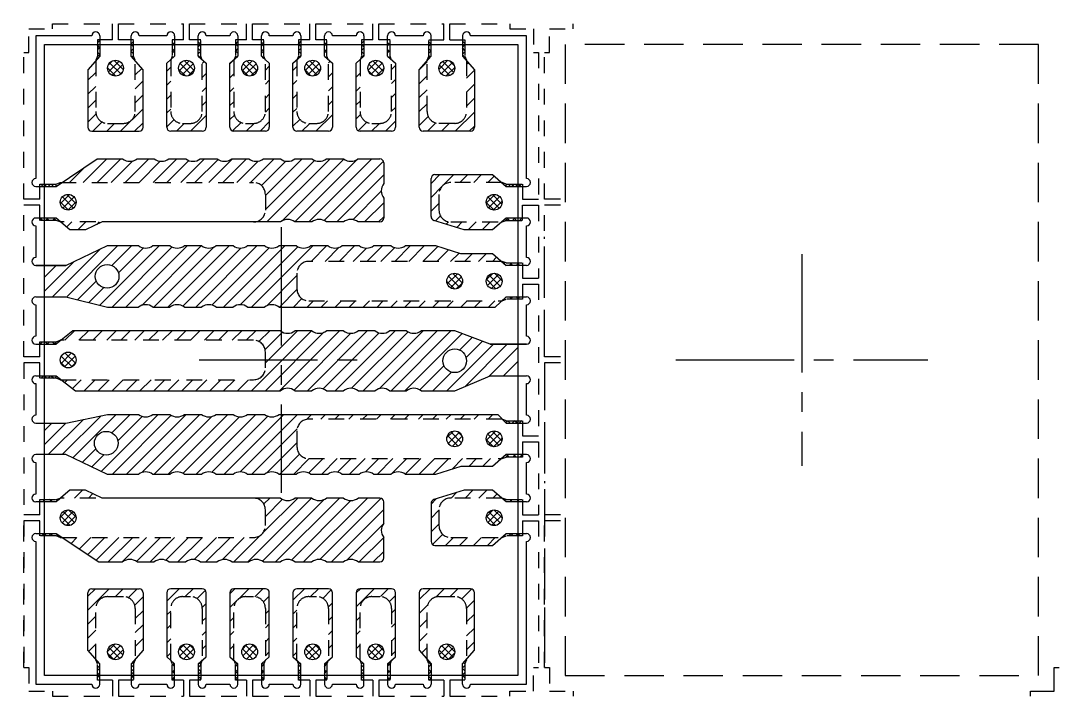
# Model space of a CAD drawing. Extents: x 1532 to 1650, y 120 to 288.
# Drawn here: x 1565.91 to 1572.51, y 210.36 to 214.65 of the extents above; entities that cross this region are included whole.
import ezdxf

# ---------------------------------------------------------------- set-up
doc = ezdxf.new("R2010")
doc.units = 0
doc.header["$MEASUREMENT"] = 0
for name, pattern in [('CENTER', [2, 1.25, -0.25, 0.25, -0.25]), ('CENTER2', [1.125, 0.75, -0.125, 0.125, -0.125]), ('HIDDEN', [0.375, 0.25, -0.125])]:
    doc.linetypes.add(name, pattern=pattern)
for name, color, linetype in [('ETCH', 4, 'Continuous'), ('LFBOTTOM', 4, 'Continuous'), ('LFTOP', 7, 'Continuous'), ('TOP ETCH', 6, 'Continuous'), ('中心线', 1, 'CENTER2'), ('标注', 4, 'Continuous')]:
    doc.layers.add(name, color=color, linetype=linetype)
doc.layers.add('PKG', color=2, linetype='CENTER', lineweight=35)
doc.styles.add('SIMPLEX', font='SIMPLEX')
doc.dimstyles.new('2-0', dxfattribs={"dimtxt": 0.08, "dimasz": 0.12, "dimexe": 0.05, "dimexo": 0.025, "dimgap": 0.025, "dimtad": 0, "dimdec": 3, "dimzin": 1, "dimdsep": 46, "dimtxsty": 'SIMPLEX', "dimcen": 0.05, "dimadec": 0, "dimazin": 0, "dimtfac": 1, "dimtdec": 3, "dimtmove": 0, "dimatfit": 3, "dimfxl": 1, "dimarcsym": 0})

# ---------------------------------------------------------------- blocks, each defined once
blk = doc.blocks.new('*D20')
at = {"layer": 'Defpoints', "color": 0, "transparency": 16777216}
for p in [(1074.8717, -518.0353), (1032.6542, -543.835), (1049.6023, -543.8353)]:
    blk.add_point(p, dxfattribs=at)
at = {"layer": '标注', "color": 0, "lineweight": -2, "transparency": 16777216}
for p, q in [((1033.6542, -543.835), (1032.6542, -543.835)), ((1034.6542, -543.8353), (1033.6542, -543.835)), ((1048.6023, -543.8353), (1034.6542, -543.8353))]:
    blk.add_line(p, q, dxfattribs=at)
at = {"layer": '标注', "color": 0, "lineweight": 0, "transparency": 16777216, "insert": (1028.4399, -543.835), "char_height": 1.5, "attachment_point": 5, "style": 'SIMPLEX'}
blk.add_mtext('25.800', dxfattribs=at)

msp = doc.modelspace()

# ---------------------------------------------------------------- hatches: boundary and pattern name
at = {"layer": 'ETCH', "lineweight": 0}
h = msp.add_hatch(dxfattribs=at)
h.set_pattern_fill('ANSI31', color=256, scale=0.5)
h.set_pattern_definition([(45, (-171.21889, -86.0886), (-0.0441941738, 0.0441941738), [])])
h.paths.add_polyline_path([(1566.058, 212.8959), (1566.193, 212.8959), (1566.458, 212.8309), (1566.6534, 212.8309, -0.341037), (1566.7451, 212.8309), (1566.8534, 212.8309, -0.341037), (1566.9451, 212.8309), (1567.0534, 212.8309, -0.341037), (1567.1451, 212.8309), (1567.2534, 212.8309, -0.341037), (1567.3451, 212.8309), (1567.4534, 212.8309, -0.341037), (1567.5451, 212.8309), (1568.9137, 212.8309), (1568.9563, 212.8709), (1567.733, 212.8709, -0.414214), (1567.658, 212.9459), (1567.658, 213.0459, -0.414214), (1567.733, 213.1209), (1568.9541, 213.1209), (1568.8964, 213.1709), (1568.6951, 213.1709), (1568.5353, 213.2209), (1568.3451, 213.2209, -0.341037), (1568.2534, 213.2209), (1568.1451, 213.2209, -0.341037), (1568.0534, 213.2209), (1567.9451, 213.2209, -0.341037), (1567.8534, 213.2209), (1567.7451, 213.2209, -0.341037), (1567.6534, 213.2209), (1567.5451, 213.2209, -0.341037), (1567.4534, 213.2209), (1567.3451, 213.2209, -0.341037), (1567.2534, 213.2209), (1567.1451, 213.2209, -0.341037), (1567.0534, 213.2209), (1566.9451, 213.2209, -0.341037), (1566.8534, 213.2209), (1566.7451, 213.2209, -0.341037), (1566.6534, 213.2209), (1566.458, 213.2209), (1566.193, 213.0959), (1566.058, 213.0959)])
h.paths.add_polyline_path([(1566.5298, 213.0259, 1), (1566.3798, 213.0259, 1)], flags=16)
h.paths.add_polyline_path([(1566.058, 211.8959), (1566.193, 211.8959), (1566.458, 211.7709), (1566.6534, 211.7709, -0.341037), (1566.7451, 211.7709), (1566.8534, 211.7709, -0.341037), (1566.9451, 211.7709), (1567.0534, 211.7709, -0.341037), (1567.1451, 211.7709), (1567.2534, 211.7709, -0.341037), (1567.3451, 211.7709), (1567.4534, 211.7709, -0.341037), (1567.5451, 211.7709), (1567.6534, 211.7709, -0.341037), (1567.7451, 211.7709), (1567.8534, 211.7709, -0.341037), (1567.9451, 211.7709), (1568.0534, 211.7709, -0.341037), (1568.1451, 211.7709), (1568.2534, 211.7709, -0.341037), (1568.3451, 211.7709), (1568.5353, 211.7709), (1568.6957, 211.821), (1568.8967, 211.821), (1568.9542, 211.8709), (1567.733, 211.8709, -0.414214), (1567.658, 211.9459), (1567.658, 212.0459, -0.414214), (1567.733, 212.1209), (1568.958, 212.1209), (1568.9602, 212.12), (1568.931, 212.1509), (1567.5451, 212.1509, -0.341037), (1567.4534, 212.1509), (1567.3451, 212.1509, -0.341037), (1567.2534, 212.1509), (1567.1451, 212.1509, -0.341037), (1567.0534, 212.1509), (1566.9451, 212.1509, -0.341037), (1566.8534, 212.1509), (1566.7451, 212.1509, -0.341037), (1566.6534, 212.1509), (1566.458, 212.1509), (1566.193, 212.0959), (1566.058, 212.0959)])
h.paths.add_polyline_path([(1566.5244, 211.9685, 1), (1566.3744, 211.9685, 1)], flags=16)
h.paths.add_polyline_path([(1567.383, 212.6209, -0.414214), (1567.458, 212.5459), (1567.458, 212.4459, -0.414214), (1567.383, 212.3709), (1566.1649, 212.3709), (1566.2542, 212.3009), (1567.5534, 212.3009, -0.341037), (1567.6451, 212.3009), (1567.7534, 212.3009, -0.341037), (1567.8451, 212.3009), (1567.9534, 212.3009, -0.341037), (1568.0451, 212.3009), (1568.1534, 212.3009, -0.341037), (1568.2451, 212.3009), (1568.3534, 212.3009, -0.341037), (1568.4451, 212.3009), (1568.658, 212.3009), (1568.883, 212.3959), (1569.058, 212.3959), (1569.058, 212.5959), (1568.883, 212.5959), (1568.658, 212.6809), (1568.4451, 212.6809, -0.341037), (1568.3534, 212.6809), (1568.2451, 212.6809, -0.341037), (1568.1534, 212.6809), (1568.0451, 212.6809, -0.341037), (1567.9534, 212.6809), (1567.8451, 212.6809, -0.341037), (1567.7534, 212.6809), (1567.6451, 212.6809, -0.341037), (1567.5534, 212.6809), (1566.2369, 212.6809), (1566.1636, 212.6209)])
h.paths.add_polyline_path([(1568.583, 212.4909, -0.999999), (1568.733, 212.4909, -0.999999)], flags=16)
h.paths.add_polyline_path([(1566.4015, 211.2159), (1566.5534, 211.2159, -0.341037), (1566.6451, 211.2159), (1566.7534, 211.2159, -0.341037), (1566.8451, 211.2159), (1566.9534, 211.2159, -0.341037), (1567.0451, 211.2159), (1567.1534, 211.2159, -0.341037), (1567.2451, 211.2159), (1567.3534, 211.2159, -0.341037), (1567.4451, 211.2159), (1567.5534, 211.2159, -0.341037), (1567.6451, 211.2159), (1567.7534, 211.2159, -0.341037), (1567.8451, 211.2159), (1567.9534, 211.2159, -0.341037), (1568.0451, 211.2159), (1568.1832, 211.2159, 0.414214), (1568.2082, 211.2409), (1568.2082, 211.3704, -0.341037), (1568.2082, 211.4621), (1568.2082, 211.5959, 0.414214), (1568.1832, 211.6209), (1568.0451, 211.6209, -0.341037), (1567.9534, 211.6209), (1567.8451, 211.6209, -0.341037), (1567.7534, 211.6209), (1567.6451, 211.6209, -0.341037), (1567.5534, 211.6209), (1567.383, 211.6209, -0.414214), (1567.458, 211.5459), (1567.458, 211.4459, -0.414214), (1567.383, 211.3709), (1566.1703, 211.3709)])
h.paths.add_polyline_path([(1567.383, 213.6209, -0.414214), (1567.458, 213.5459), (1567.458, 213.4459, -0.413866), (1567.3831, 213.3709), (1567.5534, 213.3709, -0.341037), (1567.6451, 213.3709), (1567.7534, 213.3709, -0.341037), (1567.8451, 213.3709), (1567.9534, 213.3709, -0.341037), (1568.0451, 213.3709), (1568.1832, 213.3709, 0.414214), (1568.2082, 213.3959), (1568.2082, 213.5225, -0.341037), (1568.2082, 213.6142), (1568.2082, 213.7459, 0.414214), (1568.1832, 213.7709), (1568.0451, 213.7709, -0.341037), (1567.9534, 213.7709), (1567.8451, 213.7709, -0.341037), (1567.7534, 213.7709), (1567.6451, 213.7709, -0.341037), (1567.5534, 213.7709), (1567.4451, 213.7709, -0.341037), (1567.3534, 213.7709), (1567.2451, 213.7709, -0.341037), (1567.1534, 213.7709), (1567.0451, 213.7709, -0.341037), (1566.9534, 213.7709), (1566.8451, 213.7709, -0.341037), (1566.7534, 213.7709), (1566.6451, 213.7709, -0.341037), (1566.5534, 213.7709), (1566.3928, 213.7709), (1566.1701, 213.6209)])
h.paths.add_polyline_path([(1566.333, 213.9709, 0.414214), (1566.358, 213.9459), (1566.658, 213.9459, 0.414214), (1566.683, 213.9709), (1566.683, 214.3343), (1566.633, 214.392), (1566.633, 214.0709, -0.414214), (1566.558, 213.9959), (1566.458, 213.9959, -0.414214), (1566.383, 214.0709), (1566.383, 214.392), (1566.333, 214.3343)])
h.paths.add_polyline_path([(1568.433, 213.9709, 0.414214), (1568.458, 213.9459), (1568.758, 213.9459, 0.414214), (1568.783, 213.9709), (1568.783, 214.3343), (1568.733, 214.392), (1568.733, 214.0709, -0.414214), (1568.658, 213.9959), (1568.558, 213.9959, -0.414214), (1568.483, 214.0709), (1568.483, 214.392), (1568.433, 214.3343)])
h.paths.add_polyline_path([(1568.508, 213.6459), (1568.508, 213.4049, 0.327981), (1568.5255, 213.3811), (1568.718, 213.3209), (1568.8964, 213.3209), (1568.9541, 213.3709), (1568.633, 213.3709, -0.414214), (1568.558, 213.4459), (1568.558, 213.5459, -0.414214), (1568.633, 213.6209), (1568.9541, 213.6209), (1568.8964, 213.6709), (1568.533, 213.6709, 0.414214)])
h.paths.add_polyline_path([(1568.508, 211.5868), (1568.508, 211.3459, 0.414214), (1568.533, 211.3209), (1568.8964, 211.3209), (1568.9541, 211.3709), (1568.633, 211.3709, -0.414214), (1568.558, 211.4459), (1568.558, 211.5459, -0.414214), (1568.633, 211.6209), (1568.9541, 211.6209), (1568.8964, 211.6709), (1568.718, 211.6709), (1568.5255, 211.6107, 0.327981)])
h.paths.add_polyline_path([(1568.433, 211.0209), (1568.433, 210.6575), (1568.483, 210.5997), (1568.483, 210.9209, -0.414214), (1568.558, 210.9959), (1568.658, 210.9959, -0.414214), (1568.733, 210.9209), (1568.733, 210.5997), (1568.783, 210.6575), (1568.783, 211.0209, 0.414214), (1568.758, 211.0459), (1568.458, 211.0459, 0.414214)])
h.paths.add_polyline_path([(1566.333, 211.0209), (1566.333, 210.6575), (1566.383, 210.5997), (1566.383, 210.9209, -0.414214), (1566.458, 210.9959), (1566.558, 210.9959, -0.414214), (1566.633, 210.9209), (1566.633, 210.5997), (1566.683, 210.6575), (1566.683, 211.0209, 0.414214), (1566.658, 211.0459), (1566.358, 211.0459, 0.414214)])
h.paths.add_polyline_path([(1567.233, 213.9709, 0.414214), (1567.258, 213.9459), (1567.458, 213.9459, 0.414214), (1567.483, 213.9709), (1567.483, 214.3776), (1567.4559, 214.401), (1567.458, 214.3959), (1567.458, 214.0709, -0.414214), (1567.383, 213.9959), (1567.333, 213.9959, -0.414214), (1567.258, 214.0709), (1567.258, 214.3959), (1567.26, 214.401), (1567.233, 214.3776)])
h.paths.add_polyline_path([(1567.633, 213.9709, 0.414214), (1567.658, 213.9459), (1567.858, 213.9459, 0.414214), (1567.883, 213.9709), (1567.883, 214.3776), (1567.8559, 214.401), (1567.858, 214.3959), (1567.858, 214.0709, -0.414214), (1567.783, 213.9959), (1567.733, 213.9959, -0.414214), (1567.658, 214.0709), (1567.658, 214.3959), (1567.66, 214.401), (1567.633, 214.3776)])
h.paths.add_polyline_path([(1567.633, 211.0209), (1567.633, 210.6142), (1567.66, 210.5907), (1567.658, 210.5959), (1567.658, 210.9209, -0.414214), (1567.733, 210.9959), (1567.783, 210.9959, -0.414214), (1567.858, 210.9209), (1567.858, 210.5959), (1567.8559, 210.5907), (1567.883, 210.6142), (1567.883, 211.0209, 0.414214), (1567.858, 211.0459), (1567.658, 211.0459, 0.414214)])
h.paths.add_polyline_path([(1566.833, 214.3776), (1566.833, 213.9709, 0.414214), (1566.858, 213.9459), (1567.058, 213.9459, 0.414214), (1567.083, 213.9709), (1567.083, 214.3776), (1567.0559, 214.401), (1567.058, 214.3959), (1567.058, 214.0709, -0.414214), (1566.983, 213.9959), (1566.933, 213.9959, -0.414214), (1566.858, 214.0709), (1566.858, 214.3959), (1566.86, 214.401)])
h.paths.add_polyline_path([(1568.033, 213.9709, 0.414214), (1568.058, 213.9459), (1568.258, 213.9459, 0.414214), (1568.283, 213.9709), (1568.283, 214.3776), (1568.2559, 214.401), (1568.258, 214.3959), (1568.258, 214.0709, -0.414214), (1568.183, 213.9959), (1568.133, 213.9959, -0.414214), (1568.058, 214.0709), (1568.058, 214.3959), (1568.06, 214.401), (1568.033, 214.3776)])
h.paths.add_polyline_path([(1568.033, 211.0209), (1568.033, 210.6142), (1568.06, 210.5907), (1568.058, 210.5959), (1568.058, 210.9209, -0.414214), (1568.133, 210.9959), (1568.183, 210.9959, -0.414214), (1568.258, 210.9209), (1568.258, 210.5959), (1568.2559, 210.5907), (1568.283, 210.6142), (1568.283, 211.0209, 0.414214), (1568.258, 211.0459), (1568.058, 211.0459, 0.414214)])
h.paths.add_polyline_path([(1567.233, 211.0209), (1567.233, 210.6142), (1567.26, 210.5907), (1567.258, 210.5959), (1567.258, 210.9209, -0.414214), (1567.333, 210.9959), (1567.383, 210.9959, -0.414214), (1567.458, 210.9209), (1567.458, 210.5959), (1567.4559, 210.5907), (1567.483, 210.6142), (1567.483, 211.0209, 0.414214), (1567.458, 211.0459), (1567.258, 211.0459, 0.414214)])
h.paths.add_polyline_path([(1566.833, 211.0209), (1566.833, 210.6142), (1566.86, 210.5907), (1566.858, 210.5959), (1566.858, 210.9209, -0.414214), (1566.933, 210.9959), (1566.983, 210.9959, -0.414214), (1567.058, 210.9209), (1567.058, 210.5959), (1567.0559, 210.5907), (1567.083, 210.6142), (1567.083, 211.0209, 0.414214), (1567.058, 211.0459), (1566.858, 211.0459, 0.414214)])
h.paths.add_polyline_path([(1566.2196, 213.3209), (1566.3184, 213.3209), (1566.4244, 213.3709), (1566.1619, 213.3709)])
h.paths.add_polyline_path([(1566.4244, 211.6209), (1566.3184, 211.6709), (1566.2196, 211.6709), (1566.1619, 211.6209), (1566.4244, 211.6209)])
at = {"layer": 'TOP ETCH', "lineweight": 0}
h = msp.add_hatch(dxfattribs=at)
h.set_pattern_fill('ANSI37', color=6, scale=0.25)
h.set_pattern_definition([(45, (-171.21889, -86.0886), (-0.0220970869, 0.0220970869), []), (135, (-171.21889, -86.0886), (-0.0220970869, -0.0220970869), [])])
h.paths.add_polyline_path([(1566.028, 212.3809), (1566.133, 212.3809), (1566.158, 212.3709), (1566.1649, 212.3709), (1566.133, 212.3959), (1566.028, 212.3959)])
h.paths.add_polyline_path([(1566.383, 210.5959), (1566.393, 210.5709), (1566.393, 210.4659), (1566.408, 210.4659), (1566.408, 210.5709), (1566.383, 210.5997)])
h.paths.add_polyline_path([(1568.723, 210.4659), (1568.723, 210.5709), (1568.733, 210.5959), (1568.733, 210.5997), (1568.708, 210.5709), (1568.708, 210.4659)])
h.paths.add_polyline_path([(1568.708, 214.4209), (1568.733, 214.392), (1568.733, 214.3959), (1568.723, 214.4209), (1568.723, 214.5259), (1568.708, 214.5259)])
h.paths.add_polyline_path([(1566.408, 214.4209), (1566.408, 214.5259), (1566.393, 214.5259), (1566.393, 214.4209), (1566.383, 214.3959), (1566.383, 214.392)])
h.paths.add_polyline_path([(1566.133, 213.5959), (1566.1701, 213.6209), (1566.158, 213.6209), (1566.133, 213.6109), (1566.028, 213.6109), (1566.028, 213.5959)])
h.paths.add_polyline_path([(1566.028, 211.3809), (1566.133, 211.3809), (1566.158, 211.3709), (1566.1703, 211.3709), (1566.133, 211.3959), (1566.028, 211.3959)])
h.paths.add_polyline_path([(1566.133, 212.5959), (1566.1636, 212.6209), (1566.158, 212.6209), (1566.133, 212.6109), (1566.028, 212.6109), (1566.028, 212.5959), (1566.133, 212.5959)])
h.paths.add_polyline_path([(1568.983, 211.5959), (1569.088, 211.5959), (1569.088, 211.6109), (1568.983, 211.6109), (1568.958, 211.6209), (1568.9541, 211.6209)])
h.paths.add_polyline_path([(1568.958, 213.3709), (1568.983, 213.3809), (1569.088, 213.3809), (1569.088, 213.3959), (1568.983, 213.3959), (1568.9541, 213.3709)])
h.paths.add_polyline_path([(1566.028, 213.3809), (1566.133, 213.3809), (1566.158, 213.3709), (1566.1619, 213.3709), (1566.133, 213.3959), (1566.028, 213.3959)])
h.paths.add_polyline_path([(1566.133, 211.5959), (1566.1619, 211.6209), (1566.158, 211.6209), (1566.133, 211.6109), (1566.028, 211.6109), (1566.028, 211.5959)])
h.paths.add_polyline_path([(1566.623, 210.4659), (1566.623, 210.5709), (1566.633, 210.5959), (1566.633, 210.5997), (1566.608, 210.5709), (1566.608, 210.4659)])
h.paths.add_polyline_path([(1568.958, 211.3709), (1568.983, 211.3809), (1569.088, 211.3809), (1569.088, 211.3959), (1568.983, 211.3959), (1568.9541, 211.3709)])
h.paths.add_polyline_path([(1568.483, 210.5959), (1568.493, 210.5709), (1568.493, 210.4659), (1568.508, 210.4659), (1568.508, 210.5709), (1568.483, 210.5997)])
h.paths.add_polyline_path([(1568.958, 211.8709), (1568.983, 211.8809), (1569.088, 211.8809), (1569.088, 211.8959), (1568.983, 211.8959), (1568.9542, 211.8709)])
h.paths.add_polyline_path([(1568.983, 213.0959), (1569.088, 213.0959), (1569.088, 213.1109), (1568.983, 213.1109), (1568.958, 213.1209), (1568.9541, 213.1209)])
h.paths.add_polyline_path([(1568.983, 213.5959), (1569.088, 213.5959), (1569.088, 213.6109), (1568.983, 213.6109), (1568.958, 213.6209), (1568.9541, 213.6209)])
h.paths.add_polyline_path([(1568.958, 212.8709), (1568.983, 212.8809), (1569.088, 212.8809), (1569.088, 212.8959), (1568.983, 212.8959), (1568.9563, 212.8709)])
h.paths.add_polyline_path([(1568.508, 214.4209), (1568.508, 214.5259), (1568.493, 214.5259), (1568.493, 214.4209), (1568.483, 214.3959), (1568.483, 214.392)])
h.paths.add_polyline_path([(1566.608, 214.4209), (1566.633, 214.392), (1566.633, 214.3959), (1566.623, 214.4209), (1566.623, 214.5259), (1566.608, 214.5259)])
h.paths.add_polyline_path([(1568.983, 212.0959), (1569.088, 212.0959), (1569.088, 212.1109), (1568.983, 212.1109), (1568.9602, 212.12)])
h.paths.add_polyline_path([(1567.048, 210.4659), (1567.048, 210.5709), (1567.0559, 210.5907), (1567.033, 210.5709), (1567.033, 210.4659)])
h.paths.add_polyline_path([(1567.668, 210.5709), (1567.668, 210.4659), (1567.683, 210.4659), (1567.683, 210.5709), (1567.66, 210.5907)])
h.paths.add_polyline_path([(1568.068, 210.5709), (1568.068, 210.4659), (1568.083, 210.4659), (1568.083, 210.5709), (1568.06, 210.5907)])
h.paths.add_polyline_path([(1568.248, 210.4659), (1568.248, 210.5709), (1568.2559, 210.5907), (1568.233, 210.5709), (1568.233, 210.4659)])
h.paths.add_polyline_path([(1568.233, 214.4209), (1568.2559, 214.401), (1568.248, 214.4209), (1568.248, 214.5259), (1568.233, 214.5259), (1568.233, 214.4209)])
h.paths.add_polyline_path([(1566.868, 210.5709), (1566.868, 210.4659), (1566.883, 210.4659), (1566.883, 210.5709), (1566.86, 210.5907)])
h.paths.add_polyline_path([(1568.083, 214.4209), (1568.083, 214.5259), (1568.068, 214.5259), (1568.068, 214.4209), (1568.06, 214.401)])
h.paths.add_polyline_path([(1567.448, 210.4659), (1567.448, 210.5709), (1567.4559, 210.5907), (1567.433, 210.5709), (1567.433, 210.4659)])
h.paths.add_polyline_path([(1567.268, 210.5709), (1567.268, 210.4659), (1567.283, 210.4659), (1567.283, 210.5709), (1567.26, 210.5907)])
h.paths.add_polyline_path([(1567.433, 214.4209), (1567.4559, 214.401), (1567.448, 214.4209), (1567.448, 214.5259), (1567.433, 214.5259)])
h.paths.add_polyline_path([(1567.033, 214.4209), (1567.0559, 214.401), (1567.048, 214.4209), (1567.048, 214.5259), (1567.033, 214.5259)])
h.paths.add_polyline_path([(1567.848, 210.4659), (1567.848, 210.5709), (1567.8559, 210.5907), (1567.833, 210.5709), (1567.833, 210.4659)])
h.paths.add_polyline_path([(1567.683, 214.4209), (1567.683, 214.5259), (1567.668, 214.5259), (1567.668, 214.4209), (1567.66, 214.401)])
h.paths.add_polyline_path([(1566.883, 214.4209), (1566.883, 214.5259), (1566.868, 214.5259), (1566.868, 214.4209), (1566.86, 214.401)])
h.paths.add_polyline_path([(1567.833, 214.4209), (1567.8559, 214.401), (1567.848, 214.4209), (1567.848, 214.5259), (1567.833, 214.5259)])
h.paths.add_polyline_path([(1567.283, 214.4209), (1567.283, 214.5259), (1567.268, 214.5259), (1567.268, 214.4209), (1567.26, 214.401)])
h = msp.add_hatch(dxfattribs=at)
h.set_pattern_fill('ANSI37', color=6, scale=0.25)
h.set_pattern_definition([(45, (1311.539652, 210.244428), (-0.022097087, 0.022097087), []), (135, (1311.539652, 210.244428), (-0.022097087, -0.022097087), [])])
h.paths.add_polyline_path([(1568.958, 213.4959, 1), (1568.858, 213.4959, 1)])
h.paths.add_polyline_path([(1568.958, 212.9959, 1), (1568.858, 212.9959, 1)])
h.paths.add_polyline_path([(1568.708, 212.9959, 1), (1568.608, 212.9959, 1)])
h.paths.add_polyline_path([(1568.958, 211.9959, 1), (1568.858, 211.9959, 1)])
h.paths.add_polyline_path([(1566.558, 214.3459, 1), (1566.458, 214.3459, 1)])
h.paths.add_polyline_path([(1567.408, 214.3459, 1), (1567.308, 214.3459, 1)])
h.paths.add_polyline_path([(1567.808, 214.3459, 1), (1567.708, 214.3459, 1)])
h.paths.add_polyline_path([(1566.258, 213.4959, 1), (1566.158, 213.4959, 1)])
h.paths.add_polyline_path([(1568.708, 211.9959, 1), (1568.608, 211.9959, 1)])
h.paths.add_polyline_path([(1567.408, 210.6459, 1), (1567.308, 210.6459, 1)])
h.paths.add_polyline_path([(1567.808, 210.6459, 1), (1567.708, 210.6459, 1)])
h.paths.add_polyline_path([(1567.008, 214.3459, 1), (1566.908, 214.3459, 1)])
h.paths.add_polyline_path([(1568.208, 214.3459, 1), (1568.108, 214.3459, 1)])
h.paths.add_polyline_path([(1568.658, 214.3459, 1), (1568.558, 214.3459, 1)])
h.paths.add_polyline_path([(1568.208, 210.6459, 1), (1568.108, 210.6459, 1)])
h.paths.add_polyline_path([(1566.258, 212.4959, 1), (1566.158, 212.4959, 1)])
h.paths.add_polyline_path([(1568.658, 210.6459, 1), (1568.558, 210.6459, 1)])
h.paths.add_polyline_path([(1568.958, 211.4959, 1), (1568.858, 211.4959, 1)])
h.paths.add_polyline_path([(1566.258, 211.4959, 1), (1566.158, 211.4959, 1)])
h.paths.add_polyline_path([(1567.008, 210.6459, 1), (1566.908, 210.6459, 1)])
h.paths.add_polyline_path([(1566.558, 210.6459, 1), (1566.458, 210.6459, 1)])

# ---------------------------------------------------------------- linework, layer by layer
at = {"layer": 'LFBOTTOM', "linetype": 'HIDDEN', "lineweight": 0, "ltscale": 0.2}
for p, q in [((1566.108, 214.6269), (1566.489, 214.6269)), ((1566.489, 214.5259), (1566.489, 214.6269)), ((1566.527, 214.6269), (1566.939, 214.6269)), ((1566.527, 214.5259), (1566.527, 214.6269)), ((1566.939, 214.5259), (1566.939, 214.6269)), ((1566.977, 214.6269), (1567.339, 214.6269)), ((1566.977, 214.5259), (1566.977, 214.6269)), ((1567.339, 214.5259), (1567.339, 214.6269)), ((1567.377, 214.6269), (1567.739, 214.6269)), ((1567.377, 214.5259), (1567.377, 214.6269)), ((1567.739, 214.5259), (1567.739, 214.6269)), ((1567.777, 214.6269), (1568.139, 214.6269)), ((1567.777, 214.5259), (1567.777, 214.6269)), ((1568.139, 214.5259), (1568.139, 214.6269)), ((1568.177, 214.6269), (1568.589, 214.6269)), ((1568.177, 214.5259), (1568.177, 214.6269)), ((1568.589, 214.5259), (1568.589, 214.6269)), ((1568.627, 214.6269), (1569.008, 214.6269)), ((1568.627, 214.5259), (1568.627, 214.6269)), ((1565.927, 213.5149), (1565.927, 214.4459)), ((1569.189, 214.4459), (1569.189, 213.5149)), ((1569.227, 213.5149), (1569.227, 214.4459)), ((1566.133, 213.6109), (1566.158, 213.6209)), ((1566.158, 213.6209), (1567.383, 213.6209)), ((1568.958, 213.6209), (1568.633, 213.6209)), ((1568.983, 213.6109), (1568.958, 213.6209)), ((1566.028, 213.5149), (1565.927, 213.5149)), ((1566.028, 213.5149), (1565.927, 213.5149)), ((1567.458, 213.5459), (1567.458, 213.4459)), ((1568.558, 213.5459), (1568.558, 213.4459)), ((1569.088, 213.5149), (1569.189, 213.5149)), ((1569.328, 213.5149), (1569.227, 213.5149)), ((1569.328, 213.5149), (1569.227, 213.5149)), ((1566.028, 213.4769), (1565.927, 213.4769)), ((1565.927, 212.5149), (1565.927, 213.4769)), ((1566.028, 213.4769), (1565.927, 213.4769)), ((1569.088, 213.4769), (1569.189, 213.4769)), ((1569.189, 213.4769), (1569.189, 213.0149)), ((1569.328, 213.4769), (1569.227, 213.4769)), ((1569.227, 212.5149), (1569.227, 213.4769)), ((1569.328, 213.4769), (1569.227, 213.4769)), ((1566.158, 213.3709), (1566.133, 213.3809)), ((1568.958, 213.3709), (1568.983, 213.3809)), ((1567.383, 213.3709), (1566.158, 213.3709)), ((1568.633, 213.3709), (1568.958, 213.3709)), ((1568.958, 213.1209), (1567.733, 213.1209)), ((1568.983, 213.1109), (1568.958, 213.1209)), ((1567.658, 213.0459), (1567.658, 212.9459)), ((1569.088, 213.0149), (1569.189, 213.0149)), ((1569.088, 212.9769), (1569.189, 212.9769)), ((1569.189, 212.9769), (1569.189, 212.0149)), ((1567.733, 212.8709), (1568.958, 212.8709)), ((1568.958, 212.8709), (1568.983, 212.8809)), ((1566.133, 212.6109), (1566.158, 212.6209)), ((1567.383, 212.6209), (1566.158, 212.6209)), ((1567.458, 212.4459), (1567.458, 212.5459)), ((1566.028, 212.5149), (1565.927, 212.5149)), ((1565.927, 212.4769), (1565.927, 211.5149)), ((1566.028, 212.4769), (1565.927, 212.4769)), ((1569.328, 212.5149), (1569.227, 212.5149)), ((1569.227, 212.4769), (1569.227, 211.5149)), ((1569.328, 212.4769), (1569.227, 212.4769)), ((1566.158, 212.3709), (1566.133, 212.3809)), ((1566.158, 212.3709), (1567.383, 212.3709)), ((1568.958, 212.1209), (1567.733, 212.1209)), ((1568.983, 212.1109), (1568.958, 212.1209)), ((1567.658, 212.0459), (1567.658, 211.9459)), ((1569.088, 212.0149), (1569.189, 212.0149)), ((1569.088, 211.9769), (1569.189, 211.9769)), ((1569.189, 211.9769), (1569.189, 211.5149)), ((1567.733, 211.8709), (1568.958, 211.8709)), ((1568.958, 211.8709), (1568.983, 211.8809)), ((1566.133, 211.6109), (1566.158, 211.6209)), ((1567.383, 211.6209), (1566.158, 211.6209)), ((1568.958, 211.6209), (1568.633, 211.6209)), ((1568.983, 211.6109), (1568.958, 211.6209)), ((1567.458, 211.4459), (1567.458, 211.5459)), ((1568.558, 211.5459), (1568.558, 211.4459)), ((1566.028, 211.5149), (1565.927, 211.5149)), ((1565.927, 211.4769), (1565.927, 210.5459)), ((1566.028, 211.4769), (1565.927, 211.4769)), ((1565.927, 210.5459), (1565.927, 211.4769)), ((1566.028, 211.4769), (1565.927, 211.4769)), ((1566.028, 211.4769), (1565.927, 211.4769)), ((1569.088, 211.5149), (1569.189, 211.5149)), ((1569.088, 211.4769), (1569.189, 211.4769)), ((1569.189, 211.4769), (1569.189, 210.5459)), ((1569.328, 211.5149), (1569.227, 211.5149)), ((1569.227, 211.4769), (1569.227, 210.5459)), ((1569.328, 211.4769), (1569.227, 211.4769)), ((1569.227, 210.5459), (1569.227, 211.4769)), ((1569.328, 211.4769), (1569.227, 211.4769)), ((1569.328, 211.4769), (1569.227, 211.4769)), ((1566.158, 211.3709), (1566.133, 211.3809)), ((1566.158, 211.3709), (1567.383, 211.3709)), ((1568.633, 211.3709), (1568.958, 211.3709)), ((1568.958, 211.3709), (1568.983, 211.3809)), ((1566.489, 210.4659), (1566.489, 210.3649)), ((1566.527, 210.4659), (1566.527, 210.3649)), ((1566.939, 210.4659), (1566.939, 210.3649)), ((1566.977, 210.4659), (1566.977, 210.3649)), ((1567.339, 210.4659), (1567.339, 210.3649)), ((1567.377, 210.4659), (1567.377, 210.3649)), ((1567.739, 210.4659), (1567.739, 210.3649)), ((1567.777, 210.4659), (1567.777, 210.3649)), ((1568.139, 210.4659), (1568.139, 210.3649)), ((1568.177, 210.4659), (1568.177, 210.3649)), ((1568.589, 210.4659), (1568.589, 210.3649)), ((1568.627, 210.4659), (1568.627, 210.3649)), ((1566.108, 210.3649), (1566.489, 210.3649)), ((1566.527, 210.3649), (1566.939, 210.3649)), ((1566.977, 210.3649), (1567.339, 210.3649)), ((1567.377, 210.3649), (1567.739, 210.3649)), ((1567.777, 210.3649), (1568.139, 210.3649)), ((1568.177, 210.3649), (1568.589, 210.3649)), ((1568.627, 210.3649), (1569.008, 210.3649))]:
    msp.add_line(p, q, dxfattribs=at)
for points in [[(1565.927, 214.4459), (1565.958, 214.4459), (1565.958, 214.5959), (1566.108, 214.5959), (1566.108, 214.6269)], [(1569.008, 214.6269), (1569.008, 214.5959), (1569.158, 214.5959), (1569.158, 214.4459), (1569.189, 214.4459)], [(1569.227, 214.4459), (1569.258, 214.4459), (1569.258, 214.5959), (1569.408, 214.5959), (1569.408, 214.6269)], [(1566.028, 213.5149), (1566.028, 213.6109), (1566.133, 213.6109)], [(1568.983, 213.6109), (1569.088, 213.6109), (1569.088, 213.5149)], [(1566.133, 213.3809), (1566.028, 213.3809), (1566.028, 213.4769)], [(1568.983, 213.3809), (1569.088, 213.3809), (1569.088, 213.4769)], [(1568.983, 213.1109), (1569.088, 213.1109), (1569.088, 213.0149)], [(1569.088, 212.9769), (1569.088, 212.8809), (1568.983, 212.8809)], [(1566.028, 212.5149), (1566.028, 212.6109), (1566.133, 212.6109)], [(1566.133, 212.3809), (1566.028, 212.3809), (1566.028, 212.4769)], [(1568.983, 212.1109), (1569.088, 212.1109), (1569.088, 212.0149)], [(1569.088, 211.9769), (1569.088, 211.8809), (1568.983, 211.8809)], [(1566.028, 211.5149), (1566.028, 211.6109), (1566.133, 211.6109)], [(1568.983, 211.6109), (1569.088, 211.6109), (1569.088, 211.5149)], [(1566.133, 211.3809), (1566.028, 211.3809), (1566.028, 211.4769)], [(1569.088, 211.4769), (1569.088, 211.3809), (1568.983, 211.3809)], [(1565.927, 210.5459), (1565.958, 210.5459), (1565.958, 210.3959), (1566.108, 210.3959), (1566.108, 210.3649)], [(1569.008, 210.3649), (1569.008, 210.3959), (1569.158, 210.3959), (1569.158, 210.5459), (1569.189, 210.5459)], [(1569.227, 210.5459), (1569.258, 210.5459), (1569.258, 210.3959), (1569.408, 210.3959), (1569.408, 210.3649)]]:
    msp.add_lwpolyline(points, dxfattribs=at)
at = {"layer": 'LFBOTTOM', "linetype": 'HIDDEN', "lineweight": 0, "ltscale": 0.25}
for points in [[(1566.489, 214.5259), (1566.393, 214.5259), (1566.393, 214.4209), (1566.383, 214.3959), (1566.383, 214.0709, 0.414214), (1566.458, 213.9959), (1566.558, 213.9959, 0.414214), (1566.633, 214.0709), (1566.633, 214.3959), (1566.623, 214.4209), (1566.623, 214.5259), (1566.527, 214.5259)], [(1566.939, 214.5259), (1566.868, 214.5259), (1566.868, 214.4209), (1566.858, 214.3959), (1566.858, 214.0709, 0.414214), (1566.933, 213.9959), (1566.983, 213.9959, 0.414214), (1567.058, 214.0709), (1567.058, 214.3959), (1567.048, 214.4209), (1567.048, 214.5259), (1566.977, 214.5259)], [(1567.339, 214.5259), (1567.268, 214.5259), (1567.268, 214.4209), (1567.258, 214.3959), (1567.258, 214.0709, 0.414214), (1567.333, 213.9959), (1567.383, 213.9959, 0.414214), (1567.458, 214.0709), (1567.458, 214.3959), (1567.448, 214.4209), (1567.448, 214.5259), (1567.377, 214.5259)], [(1567.739, 214.5259), (1567.668, 214.5259), (1567.668, 214.4209), (1567.658, 214.3959), (1567.658, 214.0709, 0.414214), (1567.733, 213.9959), (1567.783, 213.9959, 0.414214), (1567.858, 214.0709), (1567.858, 214.3959), (1567.848, 214.4209), (1567.848, 214.5259), (1567.777, 214.5259)], [(1568.139, 214.5259), (1568.068, 214.5259), (1568.068, 214.4209), (1568.058, 214.3959), (1568.058, 214.0709, 0.414214), (1568.133, 213.9959), (1568.183, 213.9959, 0.414214), (1568.258, 214.0709), (1568.258, 214.3959), (1568.248, 214.4209), (1568.248, 214.5259), (1568.177, 214.5259)], [(1568.627, 214.5259), (1568.723, 214.5259), (1568.723, 214.4209), (1568.733, 214.3959), (1568.733, 214.0709, -0.414214), (1568.658, 213.9959), (1568.558, 213.9959, -0.414214), (1568.483, 214.0709), (1568.483, 214.3959), (1568.493, 214.4209), (1568.493, 214.5259), (1568.589, 214.5259)]]:
    msp.add_lwpolyline(points, format="xyb", dxfattribs=at)
at = {"layer": 'LFBOTTOM', "linetype": 'HIDDEN', "lineweight": 0, "ltscale": 0.2}
for points in [[(1566.489, 210.4659), (1566.393, 210.4659), (1566.393, 210.5709), (1566.383, 210.5959), (1566.383, 210.9209, -0.414214), (1566.458, 210.9959), (1566.558, 210.9959, -0.414214), (1566.633, 210.9209), (1566.633, 210.5959), (1566.623, 210.5709), (1566.623, 210.4659), (1566.527, 210.4659)], [(1566.939, 210.4659), (1566.868, 210.4659), (1566.868, 210.5709), (1566.858, 210.5959), (1566.858, 210.9209, -0.414214), (1566.933, 210.9959), (1566.983, 210.9959, -0.414214), (1567.058, 210.9209), (1567.058, 210.5959), (1567.048, 210.5709), (1567.048, 210.4659), (1566.977, 210.4659)], [(1567.339, 210.4659), (1567.268, 210.4659), (1567.268, 210.5709), (1567.258, 210.5959), (1567.258, 210.9209, -0.414214), (1567.333, 210.9959), (1567.383, 210.9959, -0.414214), (1567.458, 210.9209), (1567.458, 210.5959), (1567.448, 210.5709), (1567.448, 210.4659), (1567.377, 210.4659)], [(1567.739, 210.4659), (1567.668, 210.4659), (1567.668, 210.5709), (1567.658, 210.5959), (1567.658, 210.9209, -0.414214), (1567.733, 210.9959), (1567.783, 210.9959, -0.414214), (1567.858, 210.9209), (1567.858, 210.5959), (1567.848, 210.5709), (1567.848, 210.4659), (1567.777, 210.4659)], [(1568.139, 210.4659), (1568.068, 210.4659), (1568.068, 210.5709), (1568.058, 210.5959), (1568.058, 210.9209, -0.414214), (1568.133, 210.9959), (1568.183, 210.9959, -0.414214), (1568.258, 210.9209), (1568.258, 210.5959), (1568.248, 210.5709), (1568.248, 210.4659), (1568.177, 210.4659)], [(1568.589, 210.4659), (1568.493, 210.4659), (1568.493, 210.5709), (1568.483, 210.5959), (1568.483, 210.9209, -0.414214), (1568.558, 210.9959), (1568.658, 210.9959, -0.414214), (1568.733, 210.9209), (1568.733, 210.5959), (1568.723, 210.5709), (1568.723, 210.4659), (1568.627, 210.4659)]]:
    msp.add_lwpolyline(points, format="xyb", dxfattribs=at)
at = {"layer": 'LFBOTTOM', "lineweight": 0}
msp.add_lwpolyline([(1572.308, 210.3649), (1572.308, 210.3959), (1572.458, 210.3959), (1572.458, 210.5459), (1572.489, 210.5459)], dxfattribs=at)
at = {"layer": 'LFBOTTOM', "linetype": 'HIDDEN', "lineweight": 0, "ltscale": 0.2}
for centre, start, end in [((1567.383, 213.5459), 0, 90), ((1568.633, 213.5459), 90, 180), ((1567.383, 213.4459), 270, 0), ((1568.633, 213.4459), 180, 270), ((1567.733, 213.0459), 90, 180), ((1567.733, 212.9459), 180, 270), ((1567.383, 212.5459), 0, 90), ((1567.383, 212.4459), 270, 0), ((1567.733, 212.0459), 90, 180), ((1567.733, 211.9459), 180, 270), ((1567.383, 211.5459), 0, 90), ((1568.633, 211.5459), 90, 180), ((1567.383, 211.4459), 270, 0), ((1568.633, 211.4459), 180, 270)]:
    msp.add_arc(centre, 0.075, start, end, dxfattribs=at)
at = {"layer": 'LFTOP', "lineweight": 0}
for p, q in [((1566.003, 214.5509), (1566.003, 213.6459)), ((1566.408, 214.5509), (1566.408, 214.4209)), ((1566.608, 214.4209), (1566.608, 214.5509)), ((1566.883, 214.5509), (1566.883, 214.4209)), ((1567.033, 214.4209), (1567.033, 214.5509)), ((1567.283, 214.5509), (1567.283, 214.4209)), ((1567.433, 214.4209), (1567.433, 214.5509)), ((1567.683, 214.5509), (1567.683, 214.4209)), ((1567.833, 214.4209), (1567.833, 214.5509)), ((1568.083, 214.5509), (1568.083, 214.4209)), ((1568.233, 214.4209), (1568.233, 214.5509)), ((1568.508, 214.4209), (1568.508, 214.5509)), ((1568.708, 214.5509), (1568.708, 214.4209)), ((1566.408, 214.4209), (1566.333, 214.3343)), ((1566.683, 214.3343), (1566.608, 214.4209)), ((1566.833, 214.3776), (1566.883, 214.4209)), ((1566.833, 213.9709), (1566.833, 214.3776)), ((1567.033, 214.4209), (1567.083, 214.3776)), ((1567.083, 214.3776), (1567.083, 213.9709)), ((1567.233, 214.3776), (1567.283, 214.4209)), ((1567.233, 213.9709), (1567.233, 214.3776)), ((1567.433, 214.4209), (1567.483, 214.3776)), ((1567.483, 214.3776), (1567.483, 213.9709)), ((1567.633, 214.3776), (1567.683, 214.4209)), ((1567.633, 213.9709), (1567.633, 214.3776)), ((1567.833, 214.4209), (1567.883, 214.3776)), ((1567.883, 214.3776), (1567.883, 213.9709)), ((1568.033, 214.3776), (1568.083, 214.4209)), ((1568.033, 213.9709), (1568.033, 214.3776)), ((1568.233, 214.4209), (1568.283, 214.3776)), ((1568.283, 214.3776), (1568.283, 213.9709)), ((1568.433, 214.3343), (1568.508, 214.4209)), ((1568.708, 214.4209), (1568.783, 214.3343)), ((1566.333, 214.3343), (1566.333, 213.9709)), ((1566.683, 213.9709), (1566.683, 214.3343)), ((1568.433, 213.9709), (1568.433, 214.3343)), ((1568.783, 214.3343), (1568.783, 213.9709)), ((1566.358, 213.9459), (1566.658, 213.9459)), ((1567.058, 213.9459), (1566.858, 213.9459)), ((1567.458, 213.9459), (1567.258, 213.9459)), ((1567.858, 213.9459), (1567.658, 213.9459)), ((1568.258, 213.9459), (1568.058, 213.9459)), ((1568.758, 213.9459), (1568.458, 213.9459)), ((1566.133, 213.5959), (1566.3928, 213.7709)), ((1566.3928, 213.7709), (1566.5534, 213.7709)), ((1566.6451, 213.7709), (1566.7534, 213.7709)), ((1566.8451, 213.7709), (1566.9534, 213.7709)), ((1567.0451, 213.7709), (1567.1534, 213.7709)), ((1567.2451, 213.7709), (1567.3534, 213.7709)), ((1567.4451, 213.7709), (1567.5534, 213.7709)), ((1567.6451, 213.7709), (1567.7534, 213.7709)), ((1567.8451, 213.7709), (1567.9534, 213.7709)), ((1568.0451, 213.7709), (1568.1832, 213.7709)), ((1568.2082, 213.7459), (1568.2082, 213.6142)), ((1568.508, 213.4049), (1568.508, 213.6459)), ((1568.533, 213.6709), (1568.8964, 213.6709)), ((1568.8964, 213.6709), (1568.983, 213.5959)), ((1566.0029, 213.5959), (1566.133, 213.5959)), ((1568.983, 213.5959), (1569.1131, 213.5959)), ((1568.2082, 213.5225), (1568.2082, 213.3959)), ((1566.133, 213.3959), (1566.003, 213.3959)), ((1566.2196, 213.3209), (1566.133, 213.3959)), ((1568.718, 213.3209), (1568.5255, 213.3811)), ((1568.983, 213.3959), (1568.8964, 213.3209)), ((1569.113, 213.3959), (1568.983, 213.3959)), ((1566.003, 213.3459), (1566.003, 213.1459)), ((1566.3184, 213.3209), (1566.2196, 213.3209)), ((1566.4244, 213.3709), (1566.3184, 213.3209)), ((1567.5534, 213.3709), (1566.4244, 213.3709)), ((1567.7534, 213.3709), (1567.6451, 213.3709)), ((1567.9534, 213.3709), (1567.8451, 213.3709)), ((1568.1832, 213.3709), (1568.0451, 213.3709)), ((1568.8964, 213.3209), (1568.718, 213.3209)), ((1566.193, 213.0959), (1566.458, 213.2209)), ((1566.458, 213.2209), (1566.6534, 213.2209)), ((1566.7451, 213.2209), (1566.8534, 213.2209)), ((1566.9451, 213.2209), (1567.0534, 213.2209)), ((1567.1451, 213.2209), (1567.2534, 213.2209)), ((1567.3451, 213.2209), (1567.4534, 213.2209)), ((1567.5451, 213.2209), (1567.6534, 213.2209)), ((1567.7451, 213.2209), (1567.8534, 213.2209)), ((1567.9451, 213.2209), (1568.0534, 213.2209)), ((1568.1451, 213.2209), (1568.2534, 213.2209)), ((1568.3451, 213.2209), (1568.5353, 213.2209)), ((1568.5353, 213.2209), (1568.6951, 213.1709)), ((1568.6951, 213.1709), (1568.8964, 213.1709)), ((1568.8964, 213.1709), (1568.983, 213.0959)), ((1566.1936, 213.0959), (1566.0029, 213.0959)), ((1566.0029, 213.0959), (1566.193, 213.0959)), ((1569.1131, 213.0959), (1568.983, 213.0959)), ((1566.003, 212.8959), (1566.193, 212.8959)), ((1566.003, 212.8459), (1566.003, 212.6459)), ((1566.2369, 212.6809), (1566.133, 212.5959)), ((1567.5534, 212.6809), (1566.2369, 212.6809)), ((1567.7534, 212.6809), (1567.6451, 212.6809)), ((1567.9534, 212.6809), (1567.8451, 212.6809)), ((1568.1534, 212.6809), (1568.0451, 212.6809)), ((1568.3534, 212.6809), (1568.2451, 212.6809)), ((1568.658, 212.6809), (1568.4451, 212.6809)), ((1568.883, 212.5959), (1568.658, 212.6809)), ((1566.0029, 212.5959), (1566.133, 212.5959)), ((1568.883, 212.5959), (1569.113, 212.5959)), ((1569.113, 212.5959), (1568.883, 212.5959)), ((1566.003, 212.3959), (1566.133, 212.3959)), ((1566.133, 212.3959), (1566.2542, 212.3009)), ((1568.658, 212.3009), (1568.883, 212.3959)), ((1568.883, 212.3959), (1569.113, 212.3959)), ((1566.003, 212.3459), (1566.003, 212.1459)), ((1566.193, 211.8959), (1566.003, 211.8959)), ((1566.458, 211.7709), (1566.193, 211.8959)), ((1568.983, 211.8959), (1568.8967, 211.821)), ((1569.113, 211.8959), (1568.983, 211.8959)), ((1568.6957, 211.821), (1568.5353, 211.7709)), ((1568.8967, 211.821), (1568.6957, 211.821)), ((1566.6534, 211.7709), (1566.458, 211.7709)), ((1566.8534, 211.7709), (1566.7451, 211.7709)), ((1567.0534, 211.7709), (1566.9451, 211.7709)), ((1567.2534, 211.7709), (1567.1451, 211.7709)), ((1567.4534, 211.7709), (1567.3451, 211.7709)), ((1567.6534, 211.7709), (1567.5451, 211.7709)), ((1567.8534, 211.7709), (1567.7451, 211.7709)), ((1568.0534, 211.7709), (1567.9451, 211.7709)), ((1568.2534, 211.7709), (1568.1451, 211.7709)), ((1568.5353, 211.7709), (1568.3451, 211.7709)), ((1566.2196, 211.6709), (1566.133, 211.5959)), ((1566.3184, 211.6709), (1566.2196, 211.6709)), ((1566.4244, 211.6209), (1566.3184, 211.6709)), ((1568.718, 211.6709), (1568.5255, 211.6107)), ((1568.8964, 211.6709), (1568.718, 211.6709)), ((1568.983, 211.5959), (1568.8964, 211.6709)), ((1567.5534, 211.6209), (1566.4244, 211.6209)), ((1567.7534, 211.6209), (1567.6451, 211.6209)), ((1567.9534, 211.6209), (1567.8451, 211.6209)), ((1568.1832, 211.6209), (1568.0451, 211.6209)), ((1566.133, 211.5959), (1566.0029, 211.5959)), ((1568.2082, 211.4621), (1568.2082, 211.5959)), ((1568.508, 211.5868), (1568.508, 211.3459)), ((1569.113, 211.5959), (1568.983, 211.5959)), ((1566.003, 211.3959), (1566.133, 211.3959)), ((1566.133, 211.3959), (1566.4015, 211.2159)), ((1568.2082, 211.2409), (1568.2082, 211.3704)), ((1568.8964, 211.3209), (1568.983, 211.3959)), ((1568.983, 211.3959), (1569.113, 211.3959)), ((1568.533, 211.3209), (1568.8964, 211.3209)), ((1566.4015, 211.2159), (1566.5534, 211.2159)), ((1566.6451, 211.2159), (1566.7534, 211.2159)), ((1566.8451, 211.2159), (1566.9534, 211.2159)), ((1567.0451, 211.2159), (1567.1534, 211.2159)), ((1567.2451, 211.2159), (1567.3534, 211.2159)), ((1567.4451, 211.2159), (1567.5534, 211.2159)), ((1567.6451, 211.2159), (1567.7534, 211.2159)), ((1567.8451, 211.2159), (1567.9534, 211.2159)), ((1568.0451, 211.2159), (1568.1832, 211.2159)), ((1566.333, 210.6575), (1566.333, 211.0209)), ((1566.358, 211.0459), (1566.658, 211.0459)), ((1566.683, 211.0209), (1566.683, 210.6575)), ((1566.833, 211.0209), (1566.833, 210.6142)), ((1567.058, 211.0459), (1566.858, 211.0459)), ((1567.083, 210.6142), (1567.083, 211.0209)), ((1567.233, 211.0209), (1567.233, 210.6142)), ((1567.458, 211.0459), (1567.258, 211.0459)), ((1567.483, 210.6142), (1567.483, 211.0209)), ((1567.633, 211.0209), (1567.633, 210.6142)), ((1567.858, 211.0459), (1567.658, 211.0459)), ((1567.883, 210.6142), (1567.883, 211.0209)), ((1568.033, 211.0209), (1568.033, 210.6142)), ((1568.258, 211.0459), (1568.058, 211.0459)), ((1568.283, 210.6142), (1568.283, 211.0209)), ((1568.433, 211.0209), (1568.433, 210.6575)), ((1568.758, 211.0459), (1568.458, 211.0459)), ((1568.783, 210.6575), (1568.783, 211.0209)), ((1566.408, 210.5709), (1566.333, 210.6575)), ((1566.683, 210.6575), (1566.608, 210.5709)), ((1566.833, 210.6142), (1566.883, 210.5709)), ((1567.033, 210.5709), (1567.083, 210.6142)), ((1567.233, 210.6142), (1567.283, 210.5709)), ((1567.433, 210.5709), (1567.483, 210.6142)), ((1567.633, 210.6142), (1567.683, 210.5709)), ((1567.833, 210.5709), (1567.883, 210.6142)), ((1568.033, 210.6142), (1568.083, 210.5709)), ((1568.233, 210.5709), (1568.283, 210.6142)), ((1568.433, 210.6575), (1568.508, 210.5709)), ((1568.708, 210.5709), (1568.783, 210.6575)), ((1566.408, 210.4409), (1566.408, 210.5709)), ((1566.608, 210.5709), (1566.608, 210.4409)), ((1566.883, 210.4409), (1566.883, 210.5709)), ((1567.033, 210.5709), (1567.033, 210.4409)), ((1567.283, 210.4409), (1567.283, 210.5709)), ((1567.433, 210.5709), (1567.433, 210.4409)), ((1567.683, 210.4409), (1567.683, 210.5709)), ((1567.833, 210.5709), (1567.833, 210.4409)), ((1568.083, 210.4409), (1568.083, 210.5709)), ((1568.233, 210.5709), (1568.233, 210.4409)), ((1568.508, 210.5709), (1568.508, 210.4409)), ((1568.708, 210.4409), (1568.708, 210.5709))]:
    msp.add_line(p, q, dxfattribs=at)
at = {"layer": 'LFTOP', "linetype": 'ByBlock', "lineweight": 0}
for p, q in [((1566.003, 212.8959), (1566.193, 212.8959)), ((1566.193, 212.8959), (1566.458, 212.8309)), ((1568.9137, 212.8309), (1568.983, 212.8959)), ((1568.983, 212.8959), (1569.113, 212.8959)), ((1566.458, 212.8309), (1566.6534, 212.8309)), ((1566.7451, 212.8309), (1566.8534, 212.8309)), ((1566.9451, 212.8309), (1567.0534, 212.8309)), ((1567.1451, 212.8309), (1567.2534, 212.8309)), ((1567.3451, 212.8309), (1567.4534, 212.8309)), ((1567.5451, 212.8309), (1568.9137, 212.8309)), ((1568.883, 212.3959), (1569.113, 212.3959)), ((1566.2542, 212.3009), (1567.5534, 212.3009)), ((1567.6451, 212.3009), (1567.7534, 212.3009)), ((1567.8451, 212.3009), (1567.9534, 212.3009)), ((1568.0451, 212.3009), (1568.1534, 212.3009)), ((1568.2451, 212.3009), (1568.3534, 212.3009)), ((1568.4451, 212.3009), (1568.658, 212.3009)), ((1566.193, 212.0959), (1566.458, 212.1509)), ((1566.458, 212.1509), (1566.6534, 212.1509)), ((1566.7451, 212.1509), (1566.8534, 212.1509)), ((1566.9451, 212.1509), (1567.0534, 212.1509)), ((1567.1451, 212.1509), (1567.2534, 212.1509)), ((1567.3451, 212.1509), (1567.4534, 212.1509)), ((1567.5451, 212.1509), (1568.931, 212.1509)), ((1568.931, 212.1509), (1568.983, 212.0959)), ((1566.0029, 212.0959), (1566.193, 212.0959)), ((1568.983, 212.0959), (1569.1131, 212.0959))]:
    msp.add_line(p, q, dxfattribs=at)
at = {"layer": 'LFTOP', "lineweight": 0}
for points in [[(1566.358, 214.5509), (1566.003, 214.5509)], [(1566.833, 214.5509), (1566.658, 214.5509)], [(1567.233, 214.5509), (1567.083, 214.5509)], [(1567.633, 214.5509), (1567.483, 214.5509)], [(1568.033, 214.5509), (1567.883, 214.5509)], [(1568.458, 214.5509), (1568.283, 214.5509)], [(1569.113, 213.6459), (1569.113, 214.5509), (1568.758, 214.5509)], [(1569.113, 213.1459), (1569.113, 213.3459)], [(1569.113, 212.6459), (1569.113, 212.8459)], [(1569.113, 212.1459), (1569.113, 212.3459)], [(1566.003, 211.8459), (1566.003, 211.6459)], [(1569.113, 211.6459), (1569.113, 211.8459)], [(1566.003, 211.3459), (1566.003, 210.4409), (1566.358, 210.4409)], [(1568.758, 210.4409), (1569.113, 210.4409), (1569.113, 211.3459)], [(1566.658, 210.4409), (1566.833, 210.4409)], [(1567.083, 210.4409), (1567.233, 210.4409)], [(1567.483, 210.4409), (1567.633, 210.4409)], [(1567.883, 210.4409), (1568.033, 210.4409)], [(1568.283, 210.4409), (1568.458, 210.4409)]]:
    msp.add_lwpolyline(points, dxfattribs=at)
for points in [[(1568.708, 211.9959, -1), (1568.608, 211.9959, -1)], [(1568.958, 211.9959, -1), (1568.858, 211.9959, -1)], [(1568.858, 211.4959, -1), (1568.958, 211.4959, -1)]]:
    msp.add_lwpolyline(points, format="xyb", close=True, dxfattribs=at)
for centre, radius in [((1566.508, 214.3459), 0.05), ((1566.958, 214.3459), 0.05), ((1567.358, 214.3459), 0.05), ((1567.758, 214.3459), 0.05), ((1568.158, 214.3459), 0.05), ((1568.608, 214.3459), 0.05), ((1566.208, 213.4959), 0.05), ((1568.908, 213.4959), 0.05), ((1566.4548, 213.0259), 0.075), ((1568.658, 212.9959), 0.05), ((1568.908, 212.9959), 0.05), ((1566.208, 212.4959), 0.05), ((1568.658, 212.4909), 0.075), ((1568.658, 212.4909), 0.075), ((1566.4494, 211.9685), 0.075), ((1566.4494, 211.9685), 0.075), ((1568.658, 211.9959), 0.05), ((1568.908, 211.9959), 0.05), ((1566.208, 211.4959), 0.05), ((1568.908, 211.4959), 0.05), ((1566.508, 210.6459), 0.05), ((1566.958, 210.6459), 0.05), ((1567.358, 210.6459), 0.05), ((1567.758, 210.6459), 0.05), ((1568.158, 210.6459), 0.05), ((1568.608, 210.6459), 0.05)]:
    msp.add_circle(centre, radius, dxfattribs=at)
at = {"layer": 'LFTOP', "linetype": 'ByBlock', "lineweight": 0}
for centre, start, end in [((1566.383, 214.5509), 0, 180), ((1566.633, 214.5509), 0, 180), ((1566.858, 214.5509), 0, 180), ((1567.058, 214.5509), 0, 180), ((1567.258, 214.5509), 0, 180), ((1567.458, 214.5509), 0, 180), ((1567.658, 214.5509), 0, 180), ((1567.858, 214.5509), 0, 180), ((1568.058, 214.5509), 0, 180), ((1568.258, 214.5509), 0, 180), ((1568.483, 214.5509), 0, 180), ((1568.733, 214.5509), 0, 180), ((1566.003, 213.6209), 90, 270), ((1569.113, 213.6209), 270, 90), ((1566.003, 213.3709), 90, 270), ((1569.113, 213.3709), 270, 90), ((1566.003, 213.1209), 90, 270), ((1569.113, 213.1209), 270, 90), ((1566.003, 212.8709), 90, 270), ((1569.113, 212.8709), 270, 90), ((1566.003, 212.6209), 90, 270), ((1569.113, 212.6209), 270, 90), ((1566.003, 212.3709), 90, 270), ((1569.113, 212.3709), 270, 90), ((1566.003, 212.1209), 90, 270), ((1569.113, 212.1209), 270, 90), ((1566.003, 211.8709), 90, 270), ((1569.113, 211.8709), 270, 90), ((1566.003, 211.6209), 90, 270), ((1569.113, 211.6209), 270, 90), ((1566.003, 211.3709), 90, 270), ((1569.113, 211.3709), 270, 90), ((1566.383, 210.4409), 180, 0), ((1566.633, 210.4409), 180, 0), ((1566.858, 210.4409), 180, 0), ((1567.058, 210.4409), 180, 0), ((1567.258, 210.4409), 180, 0), ((1567.458, 210.4409), 180, 0), ((1567.658, 210.4409), 180, 0), ((1567.858, 210.4409), 180, 0), ((1568.058, 210.4409), 180, 0), ((1568.258, 210.4409), 180, 0), ((1568.483, 210.4409), 180, 0), ((1568.733, 210.4409), 180, 0)]:
    msp.add_arc(centre, 0.025, start, end, dxfattribs=at)
at = {"layer": 'LFTOP', "lineweight": 0}
for centre, radius, start, end in [((1566.358, 213.9709), 0.025, 180, 270), ((1566.658, 213.9709), 0.025, 270, 0), ((1566.858, 213.9709), 0.025, 180, 270), ((1567.058, 213.9709), 0.025, 270, 0), ((1567.258, 213.9709), 0.025, 180, 270), ((1567.458, 213.9709), 0.025, 270, 0), ((1567.658, 213.9709), 0.025, 180, 270), ((1567.858, 213.9709), 0.025, 270, 0), ((1568.058, 213.9709), 0.025, 180, 270), ((1568.258, 213.9709), 0.025, 270, 0), ((1568.458, 213.9709), 0.025, 180, 270), ((1568.758, 213.9709), 0.025, 270, 0), ((1566.5992, 213.8302), 0.075, 232.33742, 307.66258), ((1566.7992, 213.8302), 0.075, 232.33742, 307.66258), ((1566.9992, 213.8302), 0.075, 232.33742, 307.66258), ((1567.1992, 213.8302), 0.075, 232.33742, 307.66258), ((1567.3992, 213.8302), 0.075, 232.33742, 307.66258), ((1567.5992, 213.8302), 0.075, 232.33742, 307.66258), ((1567.7992, 213.8302), 0.075, 232.33742, 307.66258), ((1567.9992, 213.8302), 0.075, 232.33742, 307.66258), ((1568.1832, 213.7459), 0.025, 360, 90), ((1568.533, 213.6459), 0.025, 90, 180), ((1568.2676, 213.5684), 0.075, 142.33742, 217.66258), ((1567.5992, 213.3115), 0.075, 52.33742, 127.66258), ((1567.7992, 213.3115), 0.075, 52.33742, 127.66258), ((1567.9992, 213.3115), 0.075, 52.33742, 127.66258), ((1568.1832, 213.3959), 0.025, 270, 0), ((1568.533, 213.4049), 0.025, 180, 252.63402), ((1566.6992, 213.2802), 0.075, 232.33742, 307.66258), ((1566.8992, 213.2802), 0.075, 232.33742, 307.66258), ((1567.0992, 213.2802), 0.075, 232.33742, 307.66258), ((1567.2992, 213.2802), 0.075, 232.33742, 307.66258), ((1567.4992, 213.2802), 0.075, 232.33742, 307.66258), ((1567.6992, 213.2802), 0.075, 232.33742, 307.66258), ((1567.8992, 213.2802), 0.075, 232.33742, 307.66258), ((1568.0992, 213.2802), 0.075, 232.33742, 307.66258), ((1568.2992, 213.2802), 0.075, 232.33742, 307.66258), ((1566.6992, 212.7715), 0.075, 52.33742, 127.66258), ((1566.8992, 212.7715), 0.075, 52.33742, 127.66258), ((1567.0992, 212.7715), 0.075, 52.33742, 127.66258), ((1567.2992, 212.7715), 0.075, 52.33742, 127.66258), ((1567.4992, 212.7715), 0.075, 52.33742, 127.66258), ((1567.5992, 212.7402), 0.075, 232.33742, 307.66258), ((1567.7992, 212.7402), 0.075, 232.33742, 307.66258), ((1567.9992, 212.7402), 0.075, 232.33742, 307.66258), ((1568.1992, 212.7402), 0.075, 232.33742, 307.66258), ((1568.3992, 212.7402), 0.075, 232.33742, 307.66258), ((1567.5992, 212.2415), 0.075, 52.33742, 127.66258), ((1567.7992, 212.2415), 0.075, 52.33742, 127.66258), ((1567.9992, 212.2415), 0.075, 52.33742, 127.66258), ((1568.1992, 212.2415), 0.075, 52.33742, 127.66258), ((1568.3992, 212.2415), 0.075, 52.33742, 127.66258), ((1566.6992, 212.2102), 0.075, 232.33742, 307.66258), ((1566.8992, 212.2102), 0.075, 232.33742, 307.66258), ((1567.0992, 212.2102), 0.075, 232.33742, 307.66258), ((1567.2992, 212.2102), 0.075, 232.33742, 307.66258), ((1567.4992, 212.2102), 0.075, 232.33742, 307.66258), ((1566.6992, 211.7115), 0.075, 52.33742, 127.66258), ((1566.8992, 211.7115), 0.075, 52.33742, 127.66258), ((1567.0992, 211.7115), 0.075, 52.33742, 127.66258), ((1567.2992, 211.7115), 0.075, 52.33742, 127.66258), ((1567.4992, 211.7115), 0.075, 52.33742, 127.66258), ((1567.6992, 211.7115), 0.075, 52.33742, 127.66258), ((1567.8992, 211.7115), 0.075, 52.33742, 127.66258), ((1568.0992, 211.7115), 0.075, 52.33742, 127.66258), ((1568.2992, 211.7115), 0.075, 52.33742, 127.66258), ((1567.5992, 211.6802), 0.075, 232.33742, 307.66258), ((1567.7992, 211.6802), 0.075, 232.33742, 307.66258), ((1567.9992, 211.6802), 0.075, 232.33742, 307.66258), ((1568.1832, 211.5959), 0.025, 360, 90), ((1568.533, 211.5868), 0.025, 107.36598, 180), ((1568.2676, 211.4162), 0.075, 142.33742, 217.66258), ((1568.533, 211.3459), 0.025, 180, 270), ((1566.5992, 211.1565), 0.075, 52.33742, 127.66258), ((1566.7992, 211.1565), 0.075, 52.33742, 127.66258), ((1566.9992, 211.1565), 0.075, 52.33742, 127.66258), ((1567.1992, 211.1565), 0.075, 52.33742, 127.66258), ((1567.3992, 211.1565), 0.075, 52.33742, 127.66258), ((1567.5992, 211.1565), 0.075, 52.33742, 127.66258), ((1567.7992, 211.1565), 0.075, 52.33742, 127.66258), ((1567.9992, 211.1565), 0.075, 52.33742, 127.66258), ((1568.1832, 211.2409), 0.025, 270, 0), ((1566.358, 211.0209), 0.025, 90, 180), ((1566.658, 211.0209), 0.025, 360, 90), ((1566.858, 211.0209), 0.025, 90, 180), ((1567.058, 211.0209), 0.025, 0, 90), ((1567.258, 211.0209), 0.025, 90, 180), ((1567.458, 211.0209), 0.025, 360, 90), ((1567.658, 211.0209), 0.025, 90, 180), ((1567.858, 211.0209), 0.025, 360, 90), ((1568.058, 211.0209), 0.025, 90, 180), ((1568.258, 211.0209), 0.025, 360, 90), ((1568.458, 211.0209), 0.025, 90, 180), ((1568.758, 211.0209), 0.025, 360, 90)]:
    msp.add_arc(centre, radius, start, end, dxfattribs=at)
at = {"layer": 'PKG', "linetype": 'Continuous', "lineweight": 0}
msp.add_line((1566.058, 214.4959), (1569.058, 214.4959), dxfattribs=at)
at = {"layer": 'PKG', "linetype": 'ByBlock', "lineweight": 0}
msp.add_lwpolyline([(1566.058, 210.4959), (1566.058, 214.4959), (1569.058, 214.4959), (1569.058, 210.4959)], close=True, dxfattribs=at)
at = {"layer": 'PKG', "linetype": 'HIDDEN', "lineweight": 0}
msp.add_lwpolyline([(1569.358, 210.4959), (1572.358, 210.4959), (1572.358, 214.4959), (1569.358, 214.4959)], close=True, dxfattribs=at)
at = {"layer": '中心线', "lineweight": 0}
for p, q in [((1567.558, 213.3388), (1567.558, 211.6529)), ((1567.0387, 212.4959), (1568.0734, 212.4959))]:
    msp.add_line(p, q, dxfattribs=at)
at = {"layer": '中心线', "linetype": 'CENTER2', "lineweight": 0}
for p, q in [((1570.858, 213.1665), (1570.858, 211.8252)), ((1570.0596, 212.4959), (1571.6564, 212.4959))]:
    msp.add_line(p, q, dxfattribs=at)
at = {"layer": '标注', "color": 4, "linetype": 'HIDDEN', "lineweight": 0}
for p, q in [((1569.227, 212.5149), (1569.227, 213.2769)), ((1569.227, 212.4769), (1569.227, 211.7149)), ((1569.227, 211.6769), (1569.227, 210.5459))]:
    msp.add_line(p, q, dxfattribs=at)

# ---------------------------------------------------------------- dimensions: what is measured, and where the dimension line sits
at = {"layer": '标注', "lineweight": 0}
dim = msp.add_ordinate_dim(feature_location=(1563.7387, 212.4959), offset=(-16.9481, 0.0002), dtype=0, origin=(1589.008, 238.2959), dimstyle='2-0', override={"dimtxt": 1.5, "dimasz": 0.5, "dimexo": 1, "dimgap": 0.5}, dxfattribs=at)
dim.commit()
dim.dimension.update_dxf_attribs({"geometry": '*D20', "text_midpoint": (1542.5762, 212.4961), "insert": (514.1363, 756.3311)})

doc.saveas('drawing.dxf')
